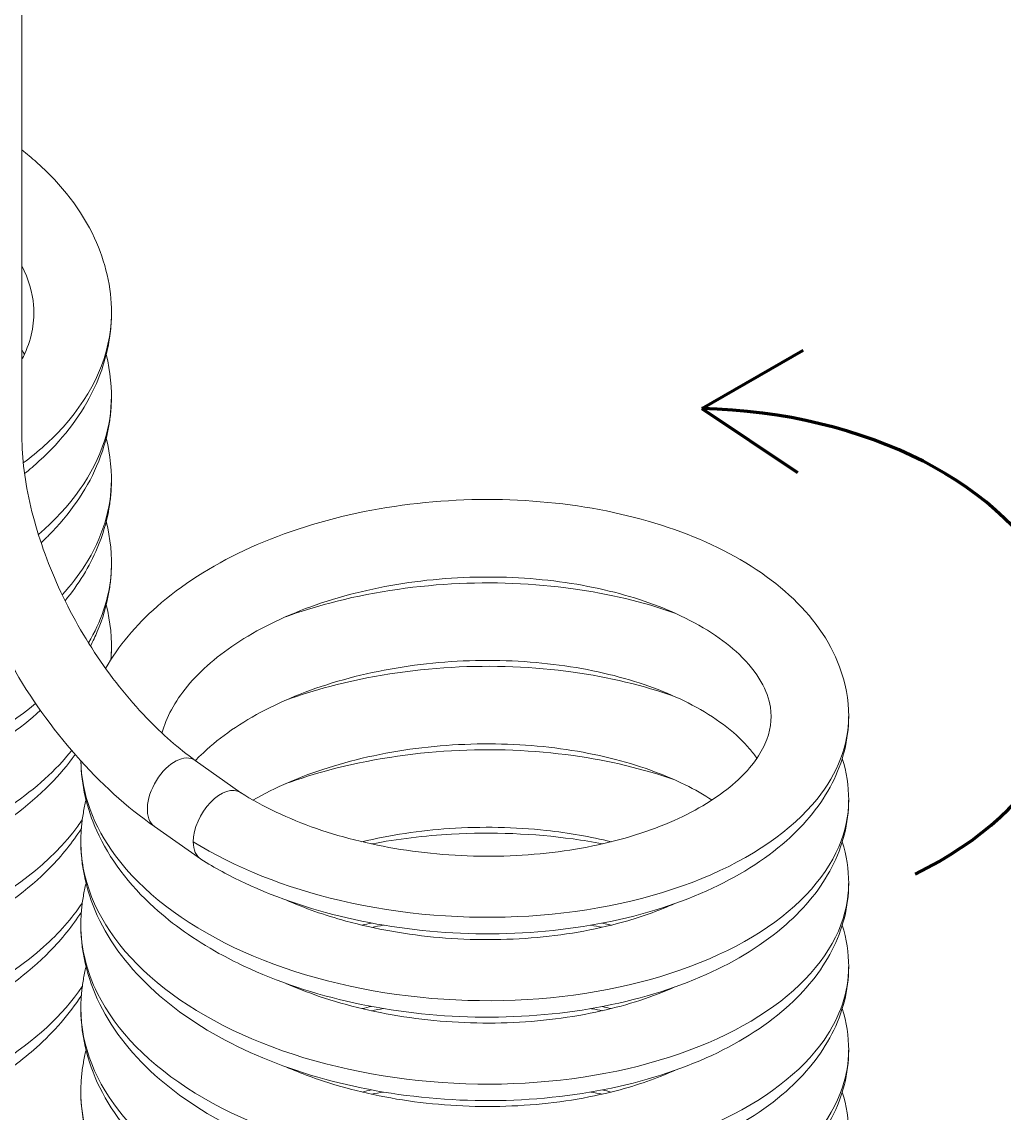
# Model space of a CAD drawing. Header units: millimetres. Extents: x 0 to 2102, y 0 to 1485.
# Drawn here: x 1698.3 to 1859.1, y 975.4 to 1154 of the extents above; entities that cross this region are included whole.
import ezdxf

# ---------------------------------------------------------------- set-up
doc = ezdxf.new("R2010")
doc.units = ezdxf.units.MM
doc.header["$LTSCALE"] = 2.5
for name, color, linetype, lineweight in [('가시적인 것(ISO)', 3, 'Continuous', 5), ('가시적인 좁은 것(ISO)', 3, 'Continuous', 5), ('스케치 형상(ISO)', 3, 'Continuous', 5)]:
    doc.layers.add(name, color=color, linetype=linetype, lineweight=lineweight)

msp = doc.modelspace()

# ---------------------------------------------------------------- linework, layer by layer
at = {"layer": '가시적인 것(ISO)'}
for p, q in [((1698.3093, 1218.6121), (1698.3093, 1086.8156)), ((1726.6844, 1033.0948), (1734.1621, 1027.8077)), ((1720.0135, 1022.3023), (1727.5349, 1016.9843))]:
    msp.add_line(p, q, dxfattribs=at)
for centre, major_axis, ratio, start_param, end_param in [((1691.9795, 1086.3798), (6.3228, 0.5873), 0.50701695, 6.23117956, 6.23612552), ((1730.8704, 1022.3806), (3.1689, 5.5028), 0.57809312, 6.25813085, 8.63744609), ((1730.8704, 1022.3806), (-3.1689, -5.5028), 0.57809312, 5.49585344, 6.26181091)]:
    msp.add_ellipse(centre, major_axis=major_axis, ratio=ratio, start_param=start_param, end_param=end_param, dxfattribs=at)
for points, knots in [([(1698.3093, 1133.0283), (1699.1439, 1132.3722), (1699.9478, 1131.6992), (1704.8273, 1127.3394), (1708.107, 1123.1122), (1712.0152, 1114.7057), (1712.9836, 1110.5097), (1712.9836, 1106.0078), (1712.9772, 1105.6622), (1712.9253, 1104.2798), (1712.828, 1103.2437), (1712.2057, 1099.1075), (1711.2029, 1096.0401), (1707.7181, 1089.1548), (1704.7807, 1085.4149), (1700.403, 1081.4015), (1699.5988, 1080.7118), (1698.7629, 1080.0394)], [19.90682103, 19.90682103, 19.90682103, 19.90682103, 20.29062073, 20.29062073, 22.33625966, 22.33625966, 24.09257143, 24.09257143, 24.23859792, 24.23859792, 24.67698669, 24.67698669, 26.00026942, 26.00026942, 27.82548264, 27.82548264, 28.21499079, 28.21499079, 28.21499079, 28.21499079]), ([(1698.3093, 1098.6882), (1698.4832, 1099.0223), (1698.6448, 1099.3555), (1699.9969, 1102.3636), (1700.4486, 1104.9885), (1700.0581, 1109.6921), (1699.4322, 1111.852), (1698.3093, 1114.0176)], [230.48596457, 230.48596457, 230.48596457, 230.48596457, 230.68798985, 230.68798985, 232.31799799, 232.31799799, 233.62710019, 233.62710019, 233.62710019, 233.62710019]), ([(1712.1298, 1099.5112), (1712.8157, 1096.7553), (1713.0972, 1093.9273), (1712.9347, 1091.0531), (1712.9296, 1090.9691), (1712.9075, 1090.6334), (1712.8875, 1090.3818), (1712.7939, 1089.3759), (1712.6927, 1088.6231), (1712.165, 1085.6209), (1711.4893, 1083.3945), (1708.8019, 1077.179), (1706.0987, 1073.335), (1702.2965, 1069.514), (1701.8842, 1069.1154), (1701.4615, 1068.7217)], [61.59824261, 61.59824261, 61.59824261, 61.59824261, 62.77864701, 62.77864701, 62.8141657, 62.8141657, 62.92072622, 62.92072622, 63.24052703, 63.24052703, 64.20305802, 64.20305802, 66.02830803, 66.02830803, 66.24378792, 66.24378792, 66.24378792, 66.24378792]), ([(1698.3092, 1086.7996), (1698.2752, 1083.2905), (1698.7124, 1079.3568), (1700.509, 1071.314), (1701.8817, 1067.1081), (1705.4397, 1058.8229), (1707.6872, 1054.6455), (1712.7743, 1046.8945), (1715.6838, 1043.2295), (1721.2914, 1037.393), (1724.0044, 1035.0232), (1726.6915, 1033.0897)], [0, 0, 0, 0, 1.36738983, 1.36738983, 2.72544083, 2.72544083, 4.11501956, 4.11501956, 5.5177535, 5.5177535, 6.70520342, 6.70520342, 6.70520342, 6.70520342]), ([(1720.0195, 1022.298), (1715.5237, 1025.4309), (1711.1266, 1029.4188), (1703.2723, 1038.3451), (1699.6955, 1043.3674), (1693.7155, 1053.8088), (1691.2232, 1059.3502), (1687.5727, 1070.3252), (1686.3686, 1075.8923), (1685.7428, 1082.7689), (1685.6622, 1084.365), (1685.6498, 1085.9308)], [0.00085255, 0.00085255, 0.00085255, 0.00085255, 1.86772476, 1.86772476, 3.68469883, 3.68469883, 5.47749966, 5.47749966, 7.27070138, 7.27070138, 7.8218004, 7.8218004, 7.8218004, 7.8218004]), ([(1712.1303, 1085.8566), (1712.8203, 1083.0828), (1713.1008, 1080.2356), (1712.9318, 1077.3529), (1712.9272, 1077.2784), (1712.9059, 1076.9599), (1712.8864, 1076.7158), (1712.7954, 1075.7404), (1712.698, 1075.0104), (1712.193, 1072.0986), (1711.5511, 1069.9383), (1709.3962, 1064.8299), (1707.6014, 1061.929), (1705.3867, 1059.2327)], [100.06376615, 100.06376615, 100.06376615, 100.06376615, 101.25187632, 101.25187632, 101.28337275, 101.28337275, 101.38671076, 101.38671076, 101.69683354, 101.69683354, 102.63005811, 102.63005811, 103.98209919, 103.98209919, 103.98209919, 103.98209919]), ([(1712.0279, 1048.1518), (1714.1237, 1051.8125), (1716.9954, 1055.2355), (1724.438, 1061.81), (1729.3059, 1064.9197), (1740.2961, 1070.0856), (1746.5999, 1072.1632), (1759.6157, 1074.9521), (1766.486, 1075.711), (1779.8935, 1075.8868), (1786.5989, 1075.3213), (1799.0977, 1072.9802), (1805.0434, 1071.1768), (1815.5499, 1066.5028), (1820.2256, 1063.5621), (1827.6901, 1056.7451), (1830.5713, 1052.7406), (1833.1556, 1045.8022), (1833.6719, 1043.0272), (1833.6719, 1036.5364), (1832.7144, 1032.7766), (1829.21, 1025.9265), (1826.6427, 1022.751), (1819.889, 1016.7718), (1815.4383, 1013.9995), (1805.1017, 1009.3656), (1799.0043, 1007.5184), (1786.2406, 1005.165), (1779.4199, 1004.6182), (1765.9763, 1004.8685), (1759.186, 1005.65), (1746.3934, 1008.4412), (1740.2336, 1010.4832), (1732.2497, 1014.2287), (1729.8646, 1015.5216), (1727.6343, 1016.9182)], [266.48106867, 266.48106867, 266.48106867, 266.48106867, 268.18519418, 268.18519418, 270.16078867, 270.16078867, 272.20722694, 272.20722694, 274.23319563, 274.23319563, 276.23688082, 276.23688082, 278.24283592, 278.24283592, 280.27686239, 280.27686239, 282.3293166, 282.3293166, 283.5799986, 283.5799986, 285.27061415, 285.27061415, 286.96604538, 286.96604538, 288.89724689, 288.89724689, 290.9514679, 290.9514679, 292.98530659, 292.98530659, 294.99067634, 294.99067634, 296.99478046, 296.99478046, 297.91059655, 297.91059655, 297.91059655, 297.91059655]), ([(1712.1303, 1072.2035), (1712.8211, 1069.4268), (1713.1013, 1066.5764), (1712.9314, 1063.6923), (1712.9268, 1063.6194), (1712.9056, 1063.3023), (1712.886, 1063.0583), (1712.7948, 1062.0828), (1712.6974, 1061.3528), (1712.1919, 1058.4411), (1711.5497, 1056.281), (1710.3321, 1053.3958), (1709.9585, 1052.6051), (1709.5504, 1051.8245)], [138.52866098, 138.52866098, 138.52866098, 138.52866098, 139.71803907, 139.71803907, 139.74889128, 139.74889128, 139.85222929, 139.85222929, 140.16235207, 140.16235207, 141.09557646, 141.09557646, 141.45309283, 141.45309283, 141.45309283, 141.45309283]), ([(1701.3465, 1041.309), (1698.0689, 1038.2768), (1694.1778, 1035.5441), (1684.5761, 1030.3336), (1678.5177, 1027.9872), (1665.8019, 1024.6295), (1658.9873, 1023.5709), (1645.5434, 1022.8162), (1638.7465, 1023.0929), (1625.9465, 1024.889), (1619.7851, 1026.4264), (1608.7479, 1030.5976), (1603.7489, 1033.2922), (1595.5049, 1039.6542), (1592.1653, 1043.4356), (1588.254, 1051.0284), (1587.2836, 1054.8127), (1587.2836, 1060.8607), (1587.6455, 1063.1647), (1588.3307, 1065.3942)], [143.19338516, 143.19338516, 143.19338516, 143.19338516, 144.85639675, 144.85639675, 146.89899509, 146.89899509, 148.93175171, 148.93175171, 150.93852561, 150.93852561, 152.94162785, 152.94162785, 154.96767462, 154.96767462, 157.02317692, 157.02317692, 158.72475314, 158.72475314, 159.76383486, 159.76383486, 159.76383486, 159.76383486]), ([(1734.1179, 1027.8357), (1737.6835, 1025.5714), (1741.9387, 1023.5499), (1751.1204, 1020.3626), (1756.1511, 1019.1475), (1766.5021, 1017.6181), (1771.9548, 1017.3019), (1782.5595, 1017.6091), (1787.8421, 1018.245), (1797.4975, 1020.3426), (1801.9966, 1021.8292), (1809.5672, 1025.3379), (1812.7544, 1027.3963), (1817.4552, 1031.586), (1819.0489, 1033.7452), (1820.902, 1037.853), (1821.1601, 1039.8007), (1820.4452, 1044.474), (1818.8547, 1047.5067), (1813.2042, 1052.8642), (1809.6351, 1055.2124), (1801.6702, 1058.8105), (1797.3646, 1060.2151), (1788.0358, 1062.2531), (1782.881, 1062.8894), (1772.3816, 1063.245), (1766.9042, 1062.9522), (1756.3754, 1061.4422), (1751.1932, 1060.2009), (1741.8516, 1056.9505), (1737.5664, 1054.9049), (1730.4699, 1050.3655), (1727.55, 1047.825), (1723.3198, 1042.7084), (1721.9419, 1040.0947), (1721.2449, 1037.5813)], [0, 0, 0, 0, 1.58452568, 1.58452568, 3.15331694, 3.15331694, 4.7517126, 4.7517126, 6.36367173, 6.36367173, 7.96860459, 7.96860459, 9.54427483, 9.54427483, 11.08460925, 11.08460925, 12.71677164, 12.71677164, 14.90856781, 14.90856781, 16.67983, 16.67983, 18.21357944, 18.21357944, 19.79076741, 19.79076741, 21.3957017, 21.3957017, 23.00771326, 23.00771326, 24.60594731, 24.60594731, 26.17520422, 26.17520422, 27.72593253, 27.72593253, 27.72593253, 27.72593253]), ([(1741.5273, 1056.615), (1743.8697, 1057.4575), (1746.2853, 1058.2088), (1755.0885, 1060.54), (1761.902, 1061.6029), (1775.3459, 1062.3662), (1782.1439, 1062.0938), (1794.413, 1060.3804), (1800.0797, 1059.0244), (1805.2118, 1057.2103)], [232.49112536, 232.49112536, 232.49112536, 232.49112536, 233.28077194, 233.28077194, 235.31362731, 235.31362731, 237.32045581, 237.32045581, 239.15600034, 239.15600034, 239.15600034, 239.15600034]), ([(1712.1303, 1058.5505), (1712.8211, 1055.7738), (1713.1013, 1052.9235), (1712.9314, 1050.0394), (1712.9268, 1049.9664), (1712.9152, 1049.793), (1712.9079, 1049.6925), (1712.9001, 1049.5921)], [176.99355155, 176.99355155, 176.99355155, 176.99355155, 178.18290729, 178.18290729, 178.21377069, 178.21377069, 178.25631067, 178.25631067, 178.25631067, 178.25631067]), ([(1707.0305, 1034.0743), (1705.8173, 1032.3682), (1704.4382, 1030.7302), (1699.3401, 1025.5352), (1694.8879, 1022.2765), (1684.5762, 1016.6806), (1678.5178, 1014.3342), (1665.802, 1010.9765), (1658.9874, 1009.9179), (1645.5435, 1009.1631), (1638.7467, 1009.4398), (1625.9466, 1011.236), (1619.7852, 1012.7733), (1608.748, 1016.9445), (1603.7489, 1019.6391), (1595.5049, 1026.0011), (1592.1654, 1029.7825), (1588.254, 1037.3753), (1587.2836, 1041.1597), (1587.2836, 1047.2077), (1587.6455, 1049.5116), (1588.3307, 1051.7412)], [180.55961594, 180.55961594, 180.55961594, 180.55961594, 181.38422631, 181.38422631, 183.32127416, 183.32127416, 185.3638723, 185.3638723, 187.39662911, 187.39662911, 189.40340312, 189.40340312, 191.4065053, 191.4065053, 193.43255184, 193.43255184, 195.48805413, 195.48805413, 197.18964347, 197.18964347, 198.22872163, 198.22872163, 198.22872163, 198.22872163]), ([(1818.6443, 1033.4434), (1818.2913, 1033.9604), (1817.8945, 1034.4813), (1815.4562, 1037.3567), (1812.4581, 1039.7609), (1805.3598, 1043.6621), (1801.3477, 1045.281), (1792.5129, 1047.7755), (1787.5707, 1048.6708), (1777.3202, 1049.5766), (1771.8787, 1049.579), (1761.2287, 1048.6449), (1755.8885, 1047.6879), (1746.0565, 1044.94), (1741.4366, 1043.1165), (1733.5568, 1038.9071), (1730.1806, 1036.4769), (1727.2911, 1033.6541), (1727.0029, 1033.3612), (1726.7243, 1033.0666)], [46.66316402, 46.66316402, 46.66316402, 46.66316402, 47.04719843, 47.04719843, 48.77967983, 48.77967983, 50.31933038, 50.31933038, 51.88416692, 51.88416692, 53.48260551, 53.48260551, 55.09473349, 55.09473349, 56.69928893, 56.69928893, 58.27810799, 58.27810799, 58.45956028, 58.45956028, 58.45956028, 58.45956028]), ([(1741.5218, 1042.96), (1743.8659, 1043.8033), (1746.2834, 1044.5552), (1755.0885, 1046.8869), (1761.902, 1047.9499), (1775.3459, 1048.7132), (1782.1439, 1048.4408), (1794.403, 1046.7288), (1800.0602, 1045.376), (1805.1853, 1043.5667)], [194.02567197, 194.02567197, 194.02567197, 194.02567197, 194.81593889, 194.81593889, 196.84879426, 196.84879426, 198.85562276, 198.85562276, 200.68801059, 200.68801059, 200.68801059, 200.68801059]), ([(1708.0558, 1021.9415), (1706.615, 1019.6848), (1704.8853, 1017.5327), (1699.3401, 1011.8822), (1694.8879, 1008.6234), (1684.5762, 1003.0275), (1678.5178, 1000.6811), (1665.802, 997.3234), (1658.9874, 996.2649), (1645.5435, 995.5101), (1638.7467, 995.7868), (1625.9466, 997.5829), (1619.7852, 999.1203), (1608.748, 1003.2915), (1603.7489, 1005.9861), (1595.5049, 1012.3481), (1592.1654, 1016.1294), (1588.254, 1023.7222), (1587.2836, 1027.5066), (1587.2836, 1033.5546), (1587.6455, 1035.8586), (1588.3307, 1038.0881)], [218.78233394, 218.78233394, 218.78233394, 218.78233394, 219.84911684, 219.84911684, 221.7861647, 221.7861647, 223.82876284, 223.82876284, 225.86151966, 225.86151966, 227.86829366, 227.86829366, 229.87139584, 229.87139584, 231.89744239, 231.89744239, 233.95294468, 233.95294468, 235.65453379, 235.65453379, 236.69361202, 236.69361202, 236.69361202, 236.69361202]), ([(1811.2981, 1026.6138), (1809.9546, 1027.4904), (1808.4804, 1028.3312), (1803.347, 1030.8631), (1799.1598, 1032.3672), (1790.0321, 1034.6121), (1784.9657, 1035.3644), (1774.5634, 1035.9649), (1769.0946, 1035.8026), (1758.4979, 1034.5453), (1753.2389, 1033.4278), (1743.9514, 1030.4835), (1739.7579, 1028.6727), (1736.1485, 1026.6148)], [80.94595333, 80.94595333, 80.94595333, 80.94595333, 81.63380196, 81.63380196, 83.17228287, 83.17228287, 84.74399024, 84.74399024, 86.34632006, 86.34632006, 87.95863059, 87.95863059, 89.46481894, 89.46481894, 89.46481894, 89.46481894]), ([(1741.5324, 1029.3107), (1743.8732, 1030.1525), (1746.2872, 1030.9032), (1755.0886, 1033.2339), (1761.9021, 1034.2969), (1775.3461, 1035.0602), (1782.1441, 1034.7877), (1794.4098, 1033.0748), (1800.0732, 1031.7198), (1805.203, 1029.9074)], [155.56203403, 155.56203403, 155.56203403, 155.56203403, 156.35112128, 156.35112128, 158.38397642, 158.38397642, 160.3908048, 160.3908048, 162.2252858, 162.2252858, 162.2252858, 162.2252858]), ([(1832.6249, 1033.4402), (1833.31, 1031.2107), (1833.6719, 1028.907), (1833.6719, 1022.8577), (1832.7007, 1019.0718), (1829.162, 1012.2053), (1826.5847, 1009.0341), (1819.8088, 1003.0623), (1815.3449, 1000.2938), (1804.9862, 995.6724), (1798.8809, 993.8332), (1786.1072, 991.4968), (1779.2845, 990.959), (1765.8412, 991.2267), (1759.0532, 992.0169), (1746.2689, 994.8246), (1740.1152, 996.8747), (1733.2512, 1000.1088), (1731.897, 1000.8007), (1726.6309, 1003.717), (1723.0428, 1006.2381), (1715.8765, 1012.735), (1712.621, 1017.0183), (1708.939, 1025.2247), (1708.0463, 1029.1287), (1707.9781, 1033.0115)], [244.07419785, 244.07419785, 244.07419785, 244.07419785, 245.11318048, 245.11318048, 246.81543399, 246.81543399, 248.51111482, 248.51111482, 250.44388976, 250.44388976, 252.49826963, 252.49826963, 254.53185315, 254.53185315, 256.53712225, 256.53712225, 258.54130639, 258.54130639, 259.05112818, 259.05112818, 260.59046927, 260.59046927, 262.65139032, 262.65139032, 264.2863923, 264.2863923, 264.2863923, 264.2863923]), ([(1832.6248, 1019.7875), (1833.31, 1017.5579), (1833.6719, 1015.2541), (1833.6719, 1009.2047), (1832.7007, 1005.4188), (1829.162, 998.5522), (1826.5847, 995.3811), (1819.8088, 989.4093), (1815.3449, 986.6408), (1804.9862, 982.0193), (1798.8809, 980.1801), (1786.1072, 977.8438), (1779.2845, 977.306), (1765.8412, 977.5737), (1759.0532, 978.3639), (1746.2689, 981.1715), (1740.1152, 983.2217), (1729.1101, 988.407), (1724.1351, 991.6173), (1715.999, 998.9487), (1712.7442, 1003.187), (1708.6827, 1012.0554), (1707.747, 1016.7897), (1708.0243, 1021.4906), (1708.0288, 1021.5633), (1708.05, 1021.8791), (1708.0694, 1022.1221), (1708.1601, 1023.0933), (1708.2569, 1023.8202), (1708.5032, 1025.2423), (1708.6511, 1025.9387), (1708.8251, 1026.6309)], [205.60931071, 205.60931071, 205.60931071, 205.60931071, 206.64834769, 206.64834769, 208.3506012, 208.3506012, 210.04628203, 210.04628203, 211.97905698, 211.97905698, 214.03343685, 214.03343685, 216.06702037, 216.06702037, 218.07228946, 218.07228946, 220.0764736, 220.0764736, 222.10304913, 222.10304913, 224.14857317, 224.14857317, 226.1066953, 226.1066953, 226.13746009, 226.13746009, 226.24034901, 226.24034901, 226.54912311, 226.54912311, 226.84758118, 226.84758118, 226.84758118, 226.84758118]), ([(1708.0558, 1008.2885), (1706.615, 1006.0318), (1704.8853, 1003.8796), (1699.3401, 998.2291), (1694.8879, 994.9704), (1684.5762, 989.3745), (1678.5178, 987.0281), (1665.802, 983.6704), (1658.9874, 982.6118), (1645.5435, 981.8571), (1638.7467, 982.1338), (1625.9466, 983.9299), (1619.7852, 985.4672), (1608.748, 989.6385), (1603.7489, 992.333), (1595.5049, 998.695), (1592.1654, 1002.4764), (1588.254, 1010.0692), (1587.2836, 1013.8536), (1587.2836, 1019.9016), (1587.6455, 1022.2056), (1588.3307, 1024.4351)], [257.24722426, 257.24722426, 257.24722426, 257.24722426, 258.31400716, 258.31400716, 260.25105502, 260.25105502, 262.29365316, 262.29365316, 264.32640998, 264.32640998, 266.33318397, 266.33318397, 268.33628616, 268.33628616, 270.36233271, 270.36233271, 272.417835, 272.417835, 274.11942411, 274.11942411, 275.15850234, 275.15850234, 275.15850234, 275.15850234]), ([(1794.7897, 1019.7873), (1791.4241, 1020.6207), (1787.8356, 1021.2537), (1779.0374, 1022.2025), (1773.6223, 1022.3073), (1763.4612, 1021.6111), (1758.5872, 1020.8782), (1753.9971, 1019.7887)], [115.73794857, 115.73794857, 115.73794857, 115.73794857, 116.88101455, 116.88101455, 118.47669873, 118.47669873, 119.93692706, 119.93692706, 119.93692706, 119.93692706]), ([(1755.5516, 1019.4347), (1759.8455, 1020.2408), (1764.2623, 1020.7775), (1775.3374, 1021.4072), (1782.1355, 1021.1353), (1790.1605, 1020.0153), (1791.7623, 1019.7488), (1793.3422, 1019.4431)], [118.59721695, 118.59721695, 118.59721695, 118.59721695, 119.9182841, 119.9182841, 121.92511967, 121.92511967, 122.43138764, 122.43138764, 122.43138764, 122.43138764]), ([(1832.6248, 1006.1344), (1833.31, 1003.9049), (1833.6719, 1001.601), (1833.6719, 995.5516), (1832.7007, 991.7657), (1829.162, 984.8992), (1826.5847, 981.7281), (1819.8088, 975.7562), (1815.3449, 972.9877), (1804.9862, 968.3663), (1798.8809, 966.5271), (1786.1072, 964.1907), (1779.2845, 963.6529), (1765.8412, 963.9207), (1759.0532, 964.7108), (1746.2689, 967.5185), (1740.1152, 969.5686), (1729.1101, 974.7539), (1724.1351, 977.9643), (1715.999, 985.2957), (1712.7442, 989.5339), (1708.6827, 998.4024), (1707.747, 1003.1367), (1708.0243, 1007.8376), (1708.0288, 1007.9103), (1708.05, 1008.2261), (1708.0694, 1008.469), (1708.1601, 1009.4403), (1708.2569, 1010.1671), (1708.5032, 1011.5894), (1708.6512, 1012.286), (1708.8253, 1012.9784)], [167.1444778, 167.1444778, 167.1444778, 167.1444778, 168.1835149, 168.1835149, 169.88576799, 169.88576799, 171.58144881, 171.58144881, 173.5142237, 173.5142237, 175.56860357, 175.56860357, 177.60218709, 177.60218709, 179.60745619, 179.60745619, 181.61164033, 181.61164033, 183.63821585, 183.63821585, 185.68373989, 185.68373989, 187.64186206, 187.64186206, 187.67262708, 187.67262708, 187.775516, 187.775516, 188.0842901, 188.0842901, 188.38282607, 188.38282607, 188.38282607, 188.38282607]), ([(1741.514, 1010.2711), (1744.5695, 1008.929), (1747.8894, 1007.7581), (1756.1956, 1005.4823), (1761.4329, 1004.5598), (1772.0022, 1003.6446), (1777.4664, 1003.655), (1787.8832, 1004.5952), (1792.965, 1005.5417), (1800.2512, 1007.6652), (1802.8368, 1008.6128), (1805.1981, 1009.6684)], [33.56268375, 33.56268375, 33.56268375, 33.56268375, 34.68982793, 34.68982793, 36.27043078, 36.27043078, 37.87552623, 37.87552623, 39.48755995, 39.48755995, 40.45649815, 40.45649815, 40.45649815, 40.45649815]), ([(1794.7917, 1006.1351), (1794.4661, 1006.216), (1794.1387, 1006.2949), (1793.6556, 1006.4077), (1793.501, 1006.4433), (1793.346, 1006.4784)], [148.31089672, 148.31089672, 148.31089672, 148.31089672, 148.421891305, 148.421891305, 148.473884901, 148.473884901, 148.473884901, 148.473884901]), ([(1832.6248, 992.4814), (1833.31, 990.2518), (1833.6719, 987.948), (1833.6719, 981.8985), (1832.7007, 978.1126), (1829.1619, 971.246), (1826.5846, 968.0749), (1819.8086, 962.1031), (1815.3447, 959.3346), (1804.9859, 954.7132), (1798.8806, 952.874), (1786.1069, 950.5377), (1779.2842, 949.9999), (1765.841, 950.2676), (1759.0529, 951.0579), (1746.2686, 953.8655), (1740.1149, 955.9157), (1729.1099, 961.101), (1724.1349, 964.3114), (1715.9989, 971.6428), (1712.7441, 975.8811), (1708.6827, 984.7495), (1707.747, 989.4838), (1708.0243, 994.1847), (1708.0288, 994.2574), (1708.05, 994.5731), (1708.0694, 994.8161), (1708.1601, 995.7873), (1708.257, 996.5142), (1708.5033, 997.9364), (1708.6512, 998.633), (1708.8253, 999.3253)], [128.67965148, 128.67965148, 128.67965148, 128.67965148, 129.71868227, 129.71868227, 131.4209594, 131.4209594, 133.11664074, 133.11664074, 135.04941887, 135.04941887, 137.10379906, 137.10379906, 139.13738206, 139.13738206, 141.14265095, 141.14265095, 143.14683525, 143.14683525, 145.17341118, 145.17341118, 147.21893508, 147.21893508, 149.17705485, 149.17705485, 149.20780692, 149.20780692, 149.31069583, 149.31069583, 149.61946993, 149.61946993, 149.91799314, 149.91799314, 149.91799314, 149.91799314]), ([(1741.527, 996.6134), (1743.2797, 995.8422), (1745.1134, 995.1294), (1751.606, 992.9238), (1756.6631, 991.7358), (1767.0447, 990.2657), (1772.5016, 989.9816), (1783.0939, 990.352), (1788.3598, 991.0192), (1797.5577, 993.0821), (1801.6687, 994.4323), (1805.2303, 996.0267)], [66.14618807, 66.14618807, 66.14618807, 66.14618807, 66.79228676, 66.79228676, 68.36332006, 68.36332006, 69.9624209, 69.9624209, 71.57449944, 71.57449944, 73.04334028, 73.04334028, 73.04334028, 73.04334028]), ([(1708.0555, 994.631), (1706.1036, 991.5768), (1703.6119, 988.7079), (1698.4869, 984.1326), (1696.0074, 982.2885), (1693.3213, 980.6065)], [295.70818812, 295.70818812, 295.70818812, 295.70818812, 297.1555461, 297.1555461, 298.25852833, 298.25852833, 298.25852833, 298.25852833]), ([(1791.4597, 992.4816), (1791.5494, 992.4663), (1791.639, 992.4508), (1792.2697, 992.3407), (1792.8088, 992.2415), (1793.3456, 992.1377)], [45.298635431, 45.298635431, 45.298635431, 45.298635431, 45.327146304, 45.327146304, 45.499596014, 45.499596014, 45.499596014, 45.499596014]), ([(1832.6253, 978.8298), (1833.3104, 976.6004), (1833.6719, 974.2957), (1833.6719, 968.2486), (1832.7023, 964.4657), (1829.1676, 957.6011), (1826.5915, 954.4294), (1819.8182, 948.4567), (1815.3558, 945.6878), (1804.9997, 941.0649), (1798.8953, 939.2248), (1786.1227, 936.8864), (1779.3003, 936.3476), (1765.857, 936.6133), (1759.0686, 937.4024), (1746.2834, 940.2082), (1740.129, 942.2574), (1729.1221, 947.4409), (1724.146, 950.6504), (1716.0072, 957.9802), (1712.7508, 962.2178), (1708.6857, 971.0855), (1707.7481, 975.8199), (1708.0237, 980.5229), (1708.0284, 980.5974), (1708.0496, 980.9149), (1708.069, 981.1579), (1708.1595, 982.1291), (1708.2562, 982.856), (1708.5025, 984.28), (1708.6508, 984.9782), (1708.8253, 985.6723)], [90.21444657, 90.21444657, 90.21444657, 90.21444657, 91.25383974, 91.25383974, 92.95473551, 92.95473551, 94.6503872, 94.6503872, 96.58297896, 96.58297896, 98.63734066, 98.63734066, 100.67095392, 100.67095392, 102.67623469, 102.67623469, 104.68040944, 104.68040944, 106.70696195, 106.70696195, 108.75249377, 108.75249377, 110.71075191, 110.71075191, 110.74224834, 110.74224834, 110.84513725, 110.84513725, 111.15391136, 111.15391136, 111.45316803, 111.45316803, 111.45316803, 111.45316803]), ([(1741.5254, 982.961), (1744.0066, 981.8708), (1746.6563, 980.8947), (1754.1529, 978.6291), (1759.3166, 977.5879), (1769.8162, 976.4264), (1775.2844, 976.3069), (1785.7927, 976.9975), (1790.9627, 977.8226), (1799.0797, 979.9421), (1802.3188, 981.0742), (1805.2112, 982.3669)], [98.73277644, 98.73277644, 98.73277644, 98.73277644, 99.64711309, 99.64711309, 101.22354869, 101.22354869, 102.82620769, 102.82620769, 104.4385106, 104.4385106, 105.62691942, 105.62691942, 105.62691942, 105.62691942])]:
    msp.add_open_spline(points, degree=3, knots=knots, dxfattribs=at)
for points in [[(1698.7178, 1099.5202), (1698.5898, 1099.797), (1698.4536, 1100.0743), (1698.3093, 1100.352)], [(1755.548, 1006.4863), (1755.0288, 1006.3733), (1754.5122, 1006.2558), (1753.9986, 1006.1338)], [(1755.5498, 1005.7815), (1756.2096, 1005.9054), (1756.8724, 1006.0229), (1757.5376, 1006.1339)], [(1791.4581, 1006.1344), (1792.088, 1006.0262), (1792.7149, 1005.9116), (1793.3384, 1005.791)], [(1755.5451, 992.8339), (1755.0261, 992.7212), (1754.5102, 992.6041), (1753.9978, 992.4825)], [(1755.5481, 992.1295), (1756.2073, 992.2532), (1756.8698, 992.3705), (1757.5349, 992.4814)], [(1794.7909, 992.4813), (1794.3122, 992.5998), (1793.829, 992.7142), (1793.3416, 992.8246)], [(1755.5479, 979.1803), (1755.0295, 979.0674), (1754.5137, 978.95), (1754.0008, 978.8281)], [(1755.5532, 978.4754), (1756.2119, 978.5994), (1756.8732, 978.717), (1757.5366, 978.8281)], [(1791.4529, 978.8274), (1792.0845, 978.7189), (1792.7129, 978.6043), (1793.3376, 978.4836)], [(1794.7931, 978.8284), (1794.3144, 978.9474), (1793.8319, 979.0621), (1793.346, 979.1724)]]:
    msp.add_open_spline(points, degree=3, dxfattribs=at)
at = {"layer": '가시적인 좁은 것(ISO)'}
msp.add_ellipse((1723.3489, 1027.6986), major_axis=(3.1689, 5.5028), ratio=0.57809312, start_param=6.22934437, end_param=9.37093702, dxfattribs=at)
for points, knots in [([(1698.5483, 1081.7804), (1701.0068, 1083.6223), (1703.1944, 1085.5933), (1705.0667, 1087.6661), (1710.1287, 1093.2702), (1712.8758, 1099.6084), (1712.9805, 1105.968), (1712.9826, 1106.0965), (1712.9836, 1106.2249), (1712.9836, 1106.3533)], [45.647199638, 45.647199638, 45.647199638, 45.647199638, 45.831140873, 45.831140873, 45.831140873, 46.328448115, 46.328448115, 46.328448115, 46.33849164, 46.33849164, 46.33849164, 46.33849164]), ([(1701.0161, 1070.0937), (1706.364, 1074.6644), (1710.091, 1079.9098), (1711.8305, 1085.3822), (1712.5969, 1087.7933), (1712.9769, 1090.2467), (1712.9747, 1092.7001)], [39.428001306, 39.428001306, 39.428001306, 39.428001306, 39.863453968, 39.863453968, 39.863453968, 40.055306333, 40.055306333, 40.055306333, 40.055306333]), ([(1704.9128, 1060.1985), (1706.3373, 1061.7548), (1707.5874, 1063.3676), (1708.6468, 1065.024), (1711.5043, 1069.4915), (1712.9706, 1074.2695), (1712.9781, 1079.0476)], [33.259923868, 33.259923868, 33.259923868, 33.259923868, 33.398459821, 33.398459821, 33.398459821, 33.772121026, 33.772121026, 33.772121026, 33.772121026]), ([(1709.2256, 1052.3285), (1711.2829, 1055.8164), (1712.5254, 1059.4742), (1712.8774, 1063.164), (1712.9482, 1063.9066), (1712.9829, 1064.6503), (1712.982, 1065.3941)], [27.141796669, 27.141796669, 27.141796669, 27.141796669, 27.430772916, 27.430772916, 27.430772916, 27.488935719, 27.488935719, 27.488935719, 27.488935719]), ([(1587.2877, 1058.5674), (1587.2857, 1057.4383), (1587.3876, 1056.3091), (1587.595, 1055.1857), (1588.6309, 1049.576), (1592.2953, 1044.1236), (1598.1513, 1039.5216), (1604.0073, 1034.9195), (1612.0432, 1031.1779), (1621.3008, 1028.7857), (1630.5583, 1026.3935), (1641.0189, 1025.3564), (1651.4353, 1025.8408), (1661.8516, 1026.3253), (1672.2028, 1028.3311), (1681.2544, 1031.6621), (1688.7832, 1034.4327), (1695.4004, 1038.1159), (1700.5753, 1042.4173)], [24.34734307, 24.34734307, 24.34734307, 24.34734307, 24.44692946, 24.44692946, 24.44692946, 24.94423671, 24.94423671, 24.94423671, 25.44154395, 25.44154395, 25.44154395, 25.93885119, 25.93885119, 25.93885119, 26.43615843, 26.43615843, 26.43615843, 26.84979392, 26.84979392, 26.84979392, 26.84979392]), ([(1587.2866, 1044.9149), (1587.2948, 1040.2085), (1589.1139, 1035.503), (1592.6207, 1031.2212), (1596.8222, 1026.0912), (1603.4377, 1021.5805), (1611.6785, 1018.2698), (1619.9193, 1014.959), (1629.7687, 1012.8557), (1640.0524, 1012.2536), (1650.3361, 1011.6515), (1661.0333, 1012.5524), (1670.8686, 1014.892), (1680.7039, 1017.2315), (1689.6574, 1021.0057), (1696.6615, 1025.8075), (1700.5814, 1028.4948), (1703.8863, 1031.5011), (1706.4709, 1034.7123)], [18.06415776, 18.06415776, 18.06415776, 18.06415776, 18.47924256, 18.47924256, 18.47924256, 18.9765498, 18.9765498, 18.9765498, 19.47385704, 19.47385704, 19.47385704, 19.97116428, 19.97116428, 19.97116428, 20.46847153, 20.46847153, 20.46847153, 20.74678749, 20.74678749, 20.74678749, 20.74678749]), ([(1833.6685, 1040.2675), (1833.6603, 1035.637), (1831.901, 1031.0072), (1828.5032, 1026.7813), (1824.3657, 1021.6352), (1817.8069, 1017.0991), (1809.609, 1013.7567), (1801.4111, 1010.4143), (1791.5905, 1008.273), (1781.3183, 1007.6313), (1771.046, 1006.9895), (1760.3427, 1007.8492), (1750.4847, 1010.1508), (1741.4477, 1012.2607), (1733.1337, 1015.5756), (1726.3802, 1019.7949)], [47.90928797, 47.90928797, 47.90928797, 47.90928797, 48.31767708, 48.31767708, 48.31767708, 48.81498433, 48.81498433, 48.81498433, 49.31229157, 49.31229157, 49.31229157, 49.80959881, 49.80959881, 49.80959881, 50.26548246, 50.26548246, 50.26548246, 50.26548246]), ([(1833.6621, 1026.6141), (1833.6632, 1024.0448), (1833.1318, 1021.4755), (1832.0655, 1018.9759), (1829.725, 1013.4898), (1824.8117, 1008.3515), (1817.9114, 1004.2165), (1811.0112, 1000.0815), (1802.1379, 996.959), (1792.3495, 995.2642), (1782.5612, 993.5694), (1771.8775, 993.3064), (1761.5723, 994.5496), (1751.2672, 995.7928), (1741.3613, 998.5403), (1733.0359, 1002.5076), (1724.7105, 1006.4748), (1717.9823, 1011.6545), (1713.6536, 1017.472), (1710.0207, 1022.3543), (1708.084, 1027.6779), (1707.9787, 1033.0143)], [41.62610266, 41.62610266, 41.62610266, 41.62610266, 41.85268294, 41.85268294, 41.85268294, 42.34999018, 42.34999018, 42.34999018, 42.84729742, 42.84729742, 42.84729742, 43.34460466, 43.34460466, 43.34460466, 43.8419119, 43.8419119, 43.8419119, 44.33921915, 44.33921915, 44.33921915, 44.75657491, 44.75657491, 44.75657491, 44.75657491]), ([(1587.2935, 1031.2616), (1587.2928, 1028.6163), (1587.8562, 1025.9711), (1588.986, 1023.402), (1591.3944, 1017.925), (1596.3715, 1012.8057), (1603.3239, 1008.6975), (1610.2762, 1004.5892), (1619.1898, 1001.501), (1629.0019, 999.844), (1638.8139, 998.1869), (1649.5046, 997.9652), (1659.7993, 999.2481), (1670.0939, 1000.5309), (1679.9718, 1003.3166), (1688.255, 1007.3159), (1696.5383, 1011.3152), (1703.2103, 1016.5207), (1707.4756, 1022.3548), (1707.728, 1022.7), (1707.9719, 1023.0475), (1708.2074, 1023.3969)], [11.78097245, 11.78097245, 11.78097245, 11.78097245, 12.01424841, 12.01424841, 12.01424841, 12.51155565, 12.51155565, 12.51155565, 13.00886289, 13.00886289, 13.00886289, 13.50617014, 13.50617014, 13.50617014, 14.00347738, 14.00347738, 14.00347738, 14.50078462, 14.50078462, 14.50078462, 14.53021463, 14.53021463, 14.53021463, 14.53021463]), ([(1833.6709, 1012.961), (1833.6715, 1012.4534), (1833.6509, 1011.9457), (1833.6089, 1011.4386), (1833.1426, 1005.8051), (1830.0367, 1000.2458), (1824.6616, 995.4665), (1819.2865, 990.6872), (1811.6529, 986.6981), (1802.6711, 984.018), (1793.6893, 981.3379), (1783.3774, 979.9728), (1772.9649, 980.1284), (1762.5523, 980.2841), (1752.0602, 981.9609), (1742.7395, 985.0018), (1733.4187, 988.0428), (1725.2882, 992.4425), (1719.3173, 997.7194), (1713.3464, 1002.9962), (1709.5472, 1009.1402), (1708.3726, 1015.4619), (1708.1058, 1016.898), (1707.9745, 1018.3427), (1707.9768, 1019.7874)], [35.34291735, 35.34291735, 35.34291735, 35.34291735, 35.38768879, 35.38768879, 35.38768879, 35.88499603, 35.88499603, 35.88499603, 36.38230327, 36.38230327, 36.38230327, 36.87961052, 36.87961052, 36.87961052, 37.37691776, 37.37691776, 37.37691776, 37.874225, 37.874225, 37.874225, 38.37153224, 38.37153224, 38.37153224, 38.48451001, 38.48451001, 38.48451001, 38.48451001]), ([(1587.285, 1017.6085), (1587.2842, 1017.0249), (1587.3114, 1016.4413), (1587.3669, 1015.8585), (1587.9028, 1010.227), (1591.0775, 1004.6798), (1596.5122, 999.9213), (1601.947, 995.1628), (1609.631, 991.2033), (1618.6479, 988.5579), (1627.6649, 985.9125), (1637.9966, 984.5872), (1648.4113, 984.783), (1658.826, 984.9788), (1669.3026, 986.696), (1678.5919, 989.7728), (1687.8813, 992.8497), (1695.9647, 997.2807), (1701.8783, 1002.5804), (1704.3902, 1004.8316), (1706.5084, 1007.2377), (1708.1989, 1009.7457)], [5.49778714, 5.49778714, 5.49778714, 5.49778714, 5.54925426, 5.54925426, 5.54925426, 6.04656151, 6.04656151, 6.04656151, 6.54386875, 6.54386875, 6.54386875, 7.04117599, 7.04117599, 7.04117599, 7.53848323, 7.53848323, 7.53848323, 8.03579047, 8.03579047, 8.03579047, 8.24702932, 8.24702932, 8.24702932, 8.24702932]), ([(1833.6656, 999.3084), (1833.6587, 995.2234), (1832.2978, 991.1384), (1829.637, 987.332), (1825.9642, 982.0777), (1819.822, 977.3656), (1811.9429, 973.8003), (1804.0637, 970.2351), (1794.4635, 967.8248), (1784.2868, 966.8996), (1774.1101, 965.9745), (1763.3775, 966.5371), (1753.3687, 968.5634), (1743.3599, 970.5897), (1734.095, 974.0763), (1726.6788, 978.6504), (1719.2626, 983.2245), (1713.71, 988.8777), (1710.683, 994.9787), (1708.8887, 998.5952), (1707.984, 1002.3651), (1707.9812, 1006.1348)], [29.05973205, 29.05973205, 29.05973205, 29.05973205, 29.42000188, 29.42000188, 29.42000188, 29.91730913, 29.91730913, 29.91730913, 30.41461637, 30.41461637, 30.41461637, 30.91192361, 30.91192361, 30.91192361, 31.40923085, 31.40923085, 31.40923085, 31.90653809, 31.90653809, 31.90653809, 32.2013247, 32.2013247, 32.2013247, 32.2013247]), ([(1833.6635, 985.6548), (1833.6659, 983.6312), (1833.3374, 981.6076), (1832.6737, 979.6181), (1830.8243, 974.0739), (1826.3759, 968.8058), (1819.8592, 964.4849), (1813.3424, 960.164), (1804.7702, 956.7998), (1795.1649, 954.8362), (1785.5595, 952.8726), (1774.9402, 952.3144), (1764.5732, 953.2711), (1754.2063, 954.2278), (1744.1125, 956.6982), (1735.4954, 960.4307), (1726.8784, 964.1632), (1719.7554, 969.151), (1714.9758, 974.8422), (1710.3953, 980.2965), (1707.9758, 986.387), (1707.9722, 992.4816)], [22.77654674, 22.77654674, 22.77654674, 22.77654674, 22.95500774, 22.95500774, 22.95500774, 23.45231498, 23.45231498, 23.45231498, 23.94962222, 23.94962222, 23.94962222, 24.44692946, 24.44692946, 24.44692946, 24.94423671, 24.94423671, 24.94423671, 25.44154395, 25.44154395, 25.44154395, 25.91813939, 25.91813939, 25.91813939, 25.91813939]), ([(1833.6719, 972.002), (1833.6712, 966.4006), (1831.0653, 960.8049), (1826.159, 955.9158), (1821.2194, 950.9935), (1813.9579, 946.7981), (1805.2405, 943.8727), (1796.523, 940.9473), (1786.3672, 939.2985), (1775.9838, 939.166), (1765.6004, 939.0335), (1755.0104, 940.4181), (1745.4765, 943.1978), (1735.9427, 945.9774), (1727.4841, 950.1473), (1721.1095, 955.253), (1714.7348, 960.3588), (1710.4569, 966.3909), (1708.7857, 972.6731), (1708.2443, 974.7082), (1707.9769, 976.7682), (1707.9795, 978.8282)], [16.49336143, 16.49336143, 16.49336143, 16.49336143, 16.98732083, 16.98732083, 16.98732083, 17.48462807, 17.48462807, 17.48462807, 17.98193532, 17.98193532, 17.98193532, 18.47924256, 18.47924256, 18.47924256, 18.9765498, 18.9765498, 18.9765498, 19.47385704, 19.47385704, 19.47385704, 19.63495408, 19.63495408, 19.63495408, 19.63495408])]:
    msp.add_open_spline(points, degree=3, knots=knots, dxfattribs=at)
for points in [[(1712.8738, 1049.5644), (1712.9405, 1050.2892), (1712.9738, 1051.0152), (1712.9737, 1051.7412)], [(1694.5753, 983.4832), (1700.3979, 987.1209), (1705.0485, 991.4281), (1708.204, 996.092)]]:
    msp.add_open_spline(points, degree=3, dxfattribs=at)
at = {"layer": '스케치 형상(ISO)', "color": 1, "lineweight": 200}
for q in [(1826.2271, 1100.2475), (1825.2842, 1080.1986)]:
    msp.add_line((1809.6565, 1090.6819), q, dxfattribs=at)
msp.add_ellipse((1807.6453, 1048.6006), major_axis=(62.8928, 0), ratio=0.66943867, start_param=5.33919421, end_param=7.8219975, dxfattribs=at)

doc.saveas('drawing.dxf')
